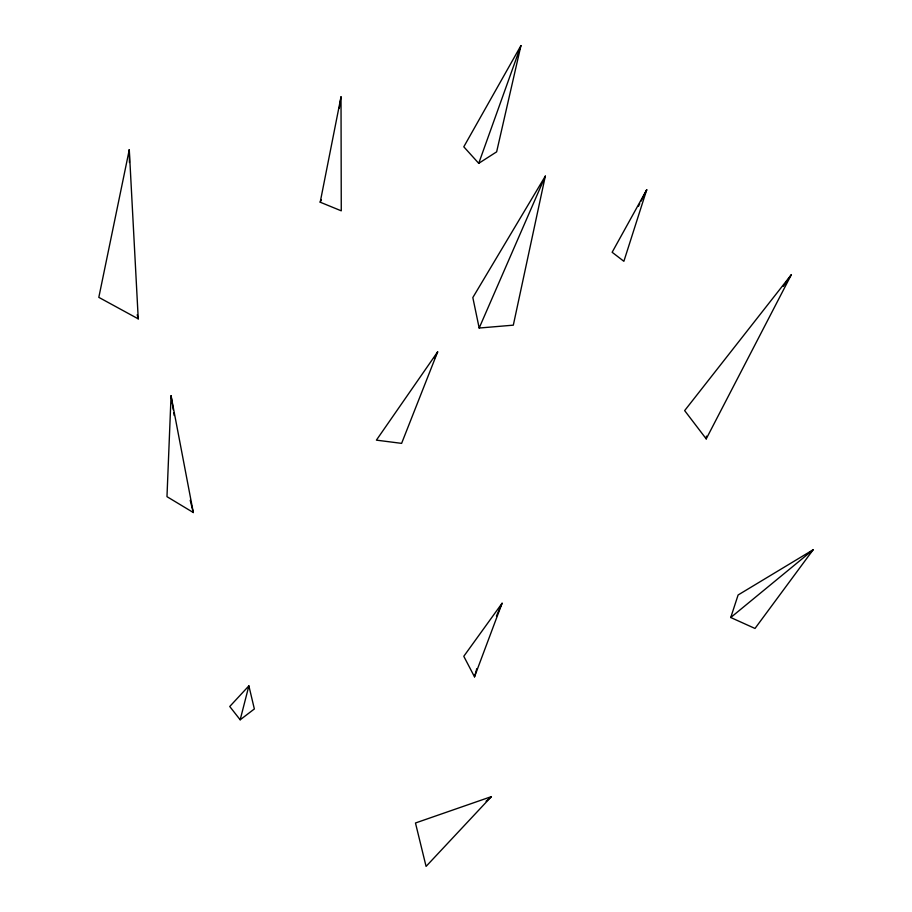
<?xml version="1.0" encoding="UTF-8"?>
<svg xmlns="http://www.w3.org/2000/svg" width="912" height="912" viewBox="0 0 912 912"><rect width="100%" height="100%" fill="white"/><g stroke="black" fill="none" stroke-linecap="round" stroke-linejoin="round"><path stroke-width="1.37" d="M171.057 395.808L166.976 496.664L193.31 512.533L171.057 395.808L173.303 409.876M706.219 438.889L791.377 274.626L684.65 410.605L706.219 438.889L706.458 436.107M339.378 108.061L341.02 96.854L341.27 210.832L320.203 202.202L341.02 96.854M129.276 149.739L98.815 297.358L138.248 318.869L129.276 149.739L129.458 162.507M545.319 176.107L513.319 325.162L479.176 328.035L472.826 297.563L545.319 176.107L479.176 328.035M520.934 45.6L496.641 151.848L478.732 163.328L463.798 146.809L520.934 45.6L478.732 163.328M240.175 719.796L248.873 685.87L229.744 706.504L240.175 719.796L254.357 708.955L248.873 685.87M474.514 676.841L502.079 603.254L463.786 656.298L474.514 676.841L476.794 668.656M646.733 189.742L623.876 261.299L612.146 252.271L646.733 189.742L641.022 201.176M730.751 617.515L738.104 594.989L813.185 549.731L754.999 628.459L730.751 617.515L813.185 549.731M437.657 351.861L401.611 443.369L376.394 440.143L437.657 351.861L434.465 358.211M496.436 616.067L502.079 603.254M320.203 202.202L321.332 199.762M638.48 206.249L639.757 203.718M783.408 286.357L791.377 274.626M491.397 796.621L426.075 866.4L415.473 822.989L491.397 796.621L486.085 801.26M137.199 314.777L138.248 318.869M190.22 500.312L193.31 512.533M173.747 412.68L174.192 415.496"/></g></svg>
